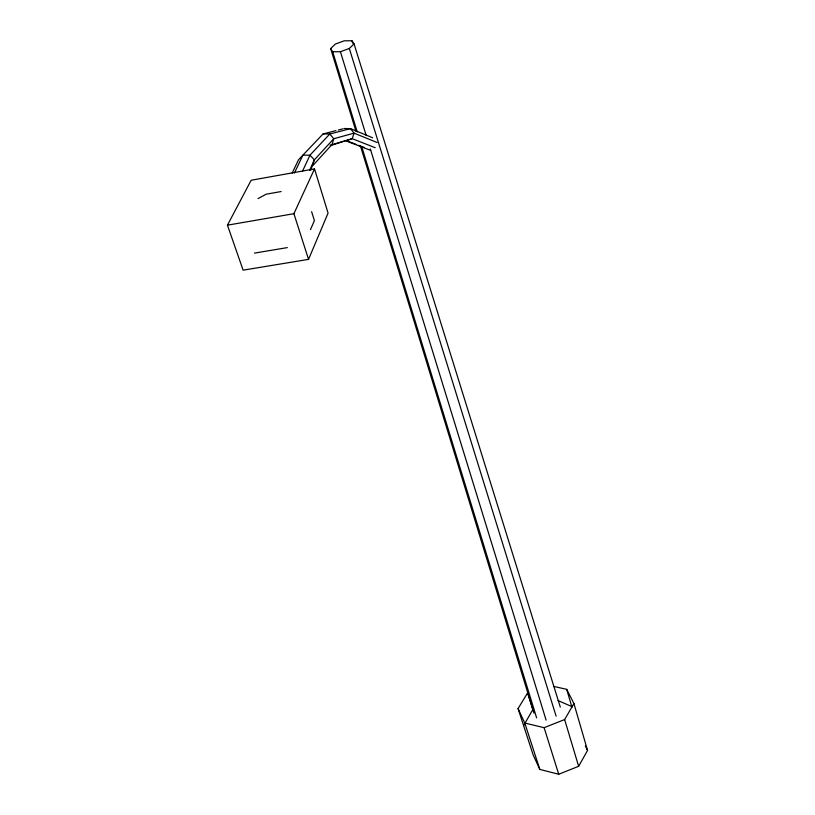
<?xml version="1.0" encoding="UTF-8"?>
<svg xmlns="http://www.w3.org/2000/svg" width="815" height="815" viewBox="0 0 815 815"><rect width="100%" height="100%" fill="white"/><g stroke="black" fill="none" stroke-linecap="round" stroke-linejoin="round"><path stroke-width="1.22" d="M310.76 170.141L314.386 159.842L333.783 138.713L354.087 133.151L377.131 142.513M308.549 259.374L328.078 213.092L314.519 168.899L251.152 180.258L227.446 225.174L243.125 270.162L308.549 259.374L293.909 213.693L314.519 168.899M310.474 229.647L314.407 220.58L311.615 211.666M309.649 170.182L314.386 159.842L309.955 155.196L302.905 155.135L294.419 173.004M302.457 171.303L309.955 155.196L329.78 134.027L350.501 128.627L372.659 137.776M292.167 173.086L298.565 159.689L323.086 133.925L335.963 130.624M533.234 710.802L527.58 692.954L518.065 708.592L533.153 754.904L539.825 769.421L558.723 774.25L578.64 766.304L587.554 750.411L573.923 703.559L566.71 689.347L553.558 686.393M523.607 725.605L533.601 708.225M518.065 708.592L524.768 723.037L544.125 727.683L564.632 719.543L573.923 703.559M312.858 165.547L332.082 144.428L333.783 138.713L329.78 134.027L323.086 133.925M330.656 48.543L332.683 51.742L340.415 51.722L349.309 48.462L354.067 43.908L351.948 40.75L344.236 40.811L335.444 44.03L330.656 48.543L355.972 131.317M258.049 198.605L266.159 194.194L281.155 191.545M330.044 145.243L352.212 138.682L375.206 147.719M330.747 145.498L352.212 138.682L354.087 133.151L350.501 128.627L344.154 128.515M338.296 130.023L342.983 128.821M227.446 225.174L293.909 213.693M254.443 253.119L287.318 247.607M347.862 141.189L356.114 144.357M358.468 145.264L364.366 147.525M346.294 141.046L370.693 150.388M558.041 700.554L571.743 706.524M585.353 746.01L587.554 750.411M524.768 723.037L539.825 769.421M544.125 727.683L558.723 774.25M354.067 43.908L560.302 707.104M351.948 40.75L352.701 43.175M349.309 48.462L556.105 716.171M340.415 51.722L366.22 135.575M370.336 148.951L546.111 720.144M332.683 51.742L357.245 131.969M361.707 146.557L536.616 717.872M360.444 145.926L533.988 713.166M564.632 719.543L578.64 766.304M566.71 689.347L571.977 707.339"/></g></svg>
